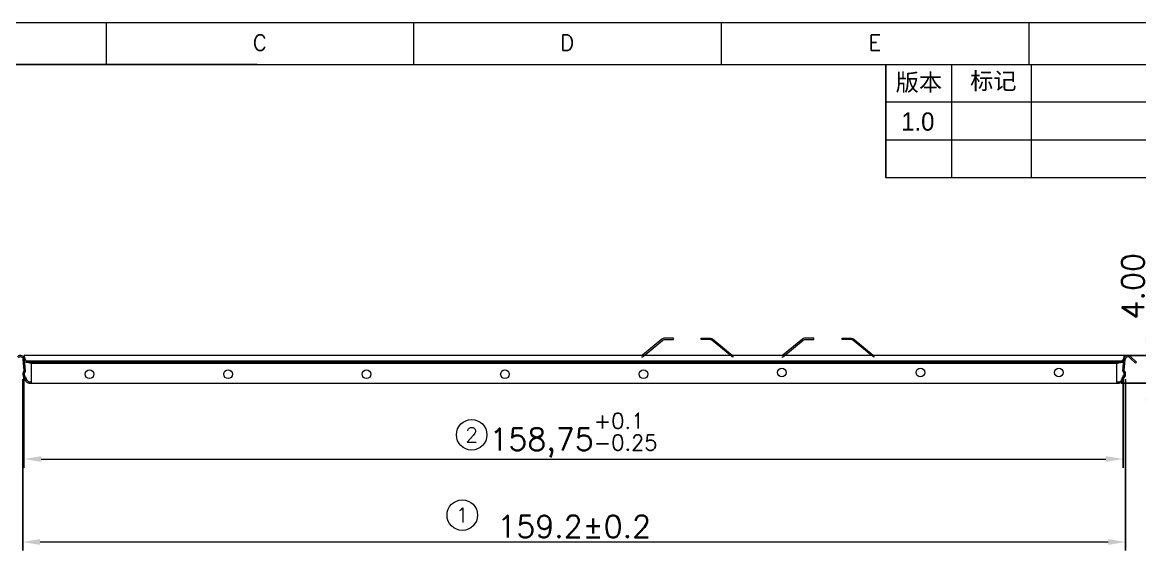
# Model space of a CAD drawing. Header units: millimetres. Extents: x 30573 to 30938, y 711 to 964.
# Drawn here: x 30654.4 to 30815.8, y 887.9 to 964.2 of the extents above; entities that cross this region are included whole.
import ezdxf
from ezdxf.enums import TextEntityAlignment as Align

# ---------------------------------------------------------------- set-up
doc = ezdxf.new("R2010")
doc.units = ezdxf.units.MM
for name, color, linetype, lineweight in [('from', 7, 'Continuous', 13), ('标注', 130, 'Continuous', 13), ('标注线', 3, 'Continuous', 13)]:
    doc.layers.add(name, color=color, linetype=linetype, lineweight=lineweight)
doc.layers.add('MO', color=7, linetype='Continuous')
doc.styles.get("Standard").update_dxf_attribs({"font": 'txt.shx', "bigfont": 'gbcbig.shx'})
doc.styles.add('TXT', font='txt.shx', dxfattribs={"bigfont": 'gbcbig.shx'})
doc.dimstyles.new('2.6', dxfattribs={"dimtxt": 3.2, "dimasz": 2.5, "dimexe": 1.25, "dimexo": 0.625, "dimtad": 1, "dimzin": 1, "dimtxsty": 'Standard', "dimcen": 2.5, "dimclrd": 5, "dimclre": 4, "dimclrt": 6, "dimazin": 0, "dimtfac": 1, "dimtmove": 0, "dimatfit": 3, "dimfxl": 1, "dimlwd": 15, "dimarcsym": 0})
doc.dimstyles.new('2.8', dxfattribs={"dimtxt": 3.2, "dimasz": 2.5, "dimexe": 1.25, "dimexo": 0.625, "dimtad": 1, "dimtxsty": 'Standard', "dimcen": 0, "dimclrd": 256, "dimclre": 256, "dimclrt": 6, "dimazin": 0, "dimtfac": 1, "dimtmove": 0, "dimatfit": 3, "dimfxl": 1, "dimlwd": 15, "dimarcsym": 0})

# ---------------------------------------------------------------- blocks, each defined once
blk = doc.blocks.new('*D4')
at = {"layer": 'Defpoints', "color": 0, "transparency": 16777216}
for p in [(30866.33, -16169.96), (31025.63, -16169.96), (31025.63, -16194.1)]:
    blk.add_point(p, dxfattribs=at)
at = {"layer": '标注', "color": 4, "lineweight": -2, "transparency": 16777216}
for p, q in [((30866.33, -16170.59), (30866.33, -16195.35)), ((31025.63, -16170.59), (31025.63, -16195.35))]:
    blk.add_line(p, q, dxfattribs=at)
at = {"layer": '标注', "color": 5, "lineweight": 15, "transparency": 16777216}
blk.add_line((30868.83, -16194.1), (31023.13, -16194.1), dxfattribs=at)
at = {"layer": '标注', "color": 5, "transparency": 16777216}
for points in [[(30868.83, -16193.68), (30868.83, -16194.52), (30866.33, -16194.1)], [(31023.13, -16193.68), (31023.13, -16194.52), (31025.63, -16194.1)]]:
    blk.add_solid(points, dxfattribs=at)
at = {"layer": '标注', "color": 6, "lineweight": 0, "transparency": 16777216, "insert": (30945.98, -16191.87), "char_height": 3.2, "attachment_point": 5}
blk.add_mtext('{\\Ftxt.shx|c0;159.2%%p0.2}', dxfattribs=at)
blk = doc.blocks.new('*D5')
at = {"layer": 'Defpoints', "color": 0, "transparency": 16777216}
for p in [(30866.5, -16169.36), (31025.26, -16169.44), (31025.26, -16182.13)]:
    blk.add_point(p, dxfattribs=at)
at = {"layer": '标注', "lineweight": -2, "transparency": 16777216}
for p, q in [((30866.5, -16169.99), (30866.5, -16183.38)), ((31025.26, -16170.07), (31025.26, -16183.38))]:
    blk.add_line(p, q, dxfattribs=at)
at = {"layer": '标注', "lineweight": 15, "transparency": 16777216}
blk.add_line((30869, -16182.13), (31022.76, -16182.13), dxfattribs=at)
at = {"layer": '标注', "transparency": 16777216}
for points in [[(30869, -16181.71), (30869, -16182.54), (30866.5, -16182.13)], [(31022.76, -16181.71), (31022.76, -16182.54), (31025.26, -16182.13)]]:
    blk.add_solid(points, dxfattribs=at)
at = {"layer": '标注', "color": 6, "lineweight": 0, "transparency": 16777216, "insert": (30945.88, -16178.68), "char_height": 3.2, "attachment_point": 5}
blk.add_mtext('158,75{\\H0.7x;\\S+0.1^ -0.25;}', dxfattribs=at)
blk = doc.blocks.new('*D6')
at = {"layer": 'Defpoints', "color": 0, "transparency": 16777216}
for p in [(31025.44, -16167.18), (31028.92, -16167.18), (31024.38, -16171.18)]:
    blk.add_point(p, dxfattribs=at)
at = {"layer": '标注', "lineweight": 15, "transparency": 16777216}
for p, q in [((31028.92, -16164.68), (31028.92, -16152.22)), ((31028.92, -16171.18), (31028.92, -16167.18)), ((31028.92, -16173.68), (31028.92, -16176.18))]:
    blk.add_line(p, q, dxfattribs=at)
at = {"layer": '标注', "lineweight": -2, "transparency": 16777216}
for p, q in [((31026.06, -16167.18), (31030.17, -16167.18)), ((31025.01, -16171.18), (31030.17, -16171.18))]:
    blk.add_line(p, q, dxfattribs=at)
at = {"layer": '标注', "transparency": 16777216}
for points in [[(31028.5, -16164.68), (31029.34, -16164.68), (31028.92, -16167.18)], [(31028.5, -16173.68), (31029.34, -16173.68), (31028.92, -16171.18)]]:
    blk.add_solid(points, dxfattribs=at)
at = {"layer": '标注', "color": 6, "lineweight": 0, "transparency": 16777216, "insert": (31026.69, -16157.2), "char_height": 3.2, "attachment_point": 5, "rotation": 90}
blk.add_mtext('4.00', dxfattribs=at)
blk = doc.blocks.new('A$C4F1D4D83')
at = {"layer": 'from', "color": 4, "lineweight": 0}
for centre in [(-78.825, -7.434), (-80.18, -19.027)]:
    blk.add_circle(centre, 2.205, dxfattribs=at)
at = {"layer": 'MO', "lineweight": 0}
for p, q in [((-143.453, 1.832), (-143.595, 3.448)), ((-143.465, 3.9), (-143.465, 4.013)), ((13.871, 4.013), (-143.465, 4.013)), ((-143.246, 1.753), (-143.396, 3.465)), ((16.002, 4.013), (9.717, 4.013)), ((15.22, 1.753), (15.369, 3.465)), ((15.427, 1.832), (15.569, 3.448)), ((15.439, 3.9), (15.439, 4.013)), ((16.25, 3.696), (17.045, 2.9)), ((16.391, 3.837), (17.187, 3.041)), ((-142.465, 2.9), (-139.223, 2.9)), ((-142.465, 2.9), (-124.44, 2.9)), ((-142.413, 0), (-142.413, 2.9)), ((-124.44, 2.9), (14.439, 2.9)), ((14.387, 0), (14.387, 2.9)), ((17.187, 3.041), (17.045, 2.9)), ((-143.154, 0.702), (-143.162, 0.791)), ((-142.606, 0), (14.58, 0)), ((15.128, 0.702), (15.135, 0.791))]:
    blk.add_line(p, q, dxfattribs=at)
at = {"layer": 'MO', "lineweight": 0, "ltscale": 0.05}
for p, q in [((-143.225, 3.25), (15.198, 3.25)), ((-143.225, 3.05), (15.198, 3.05))]:
    blk.add_line(p, q, dxfattribs=at)
at = {"layer": 'MO', "lineweight": 0}
for centre in [(-134.013, 1.3), (-114.013, 1.3), (-94.013, 1.3), (-74.013, 1.3), (-54.013, 1.3), (-34.013, 1.568), (-14.013, 1.568), (5.987, 1.568)]:
    blk.add_circle(centre, 0.623, dxfattribs=at)
for centre, radius, start, end in [((-143.993, 3.413), 0.6, 5, 135), ((-143.993, 3.413), 0.4, 5, 135), ((-142.465, 3.9), 1, 180, 270), ((14.439, 3.9), 1, 270, 0), ((15.967, 3.413), 0.6, 45, 175), ((15.967, 3.413), 0.4, 45, 175), ((-142.883, 1.3), 0.78, 136.99233, 233.01157), ((-142.883, 1.3), 0.58, 128.7041, 241.2959), ((14.857, 1.3), 0.58, 298.7041, 51.2959), ((14.857, 1.3), 0.78, 306.98843, 43.00767), ((-142.606, 0.75), 0.75, 185.58797, 284.90035), ((-142.606, 0.75), 0.55, 185, 290.52669), ((14.58, 0.75), 0.55, 249.47331, 355), ((14.58, 0.75), 0.75, 255.09965, 354.41203)]:
    blk.add_arc(centre, radius, start, end, dxfattribs=at)
at = {"layer": 'from', "color": 6, "lineweight": 0, "style": 'TXT'}
for s, p in [('2', (-78.825, -7.434)), ('1', (-80.18, -19.027))]:
    blk.add_text(s, height=2.1, dxfattribs=at).set_placement(p, align=Align.MIDDLE)
at = {"layer": '标注', "lineweight": 0}
dim = blk.add_linear_dim(base=(18.922, 4.013), p1=(14.387, 0.013), p2=(15.439, 4.013), angle=90, text='4.00', dimstyle='2.8', dxfattribs=at)
dim.commit()
dim.dimension.update_dxf_attribs({"geometry": '*D6', "text_midpoint": (18.922, 13.993), "dimtype": 128, "insert": (-31009.998, 16171.196)})
dim = blk.add_linear_dim(base=(15.26, -10.931), p1=(-143.493, 1.832), p2=(15.26, 1.753), text='<>{\\H0.7x;\\S+0.1^ -0.25;}', dimstyle='2.8', dxfattribs=at)
dim.commit()
dim.dimension.update_dxf_attribs({"geometry": '*D5', "text_midpoint": (-64.117, -10.931), "dimtype": 128, "insert": (-31009.998, 16171.196)})
dim = blk.add_linear_dim(base=(15.631, -22.903), p1=(-143.663, 1.232), p2=(15.631, 1.232), text='{\\Ftxt.shx|c0;159.2%%p0.2}', dimstyle='2.6', override={"dimfxl": 1.25}, dxfattribs=at)
dim.commit()
dim.dimension.update_dxf_attribs({"geometry": '*D4', "text_midpoint": (-64.016, -22.903), "dimtype": 128, "insert": (-31009.998, 16171.196)})

msp = doc.modelspace()

# ---------------------------------------------------------------- linework, layer by layer
at = {"color": 0, "lineweight": 20}
for p, q in [((30573.188, 964.195), (30937.548, 964.195)), ((30666.522, 958.11), (30666.522, 964.195)), ((30710.945, 958.11), (30710.945, 964.195)), ((30755.368, 958.11), (30755.368, 964.195)), ((30799.792, 958.11), (30799.792, 964.195)), ((30579.497, 958.11), (30931.24, 958.11)), ((30779.088, 958.11), (30779.088, 941.759)), ((30788.571, 958.11), (30788.571, 941.759)), ((30800.106, 958.11), (30800.106, 941.759)), ((30931.24, 952.66), (30779.088, 952.66)), ((30931.24, 947.21), (30779.088, 947.21)), ((30931.24, 941.759), (30779.088, 941.759))]:
    msp.add_line(p, q, dxfattribs=at)
at = {"color": 0}
msp.add_line((30579.497, 958.11), (30688.278, 958.11), dxfattribs=at)
at = {"color": 0, "lineweight": 20}
msp.add_lwpolyline([(30931.24, 941.759), (30779.088, 941.759), (30779.088, 958.11), (30931.24, 958.11)], close=True, dxfattribs=at)
at = {"lineweight": 0}
for points in [[(30743.794, 915.907, 0.1582273), (30744.088, 916.003), (30746.9, 918.338, -0.1750094), (30747.092, 918.407), (30748.439, 918.407), (30748.439, 918.607), (30747.092, 918.607, 0.1750094), (30746.773, 918.492), (30743.966, 916.161, -0.1533579), (30743.794, 916.107)], [(30757.083, 915.907, -0.1582273), (30756.789, 916.003), (30753.977, 918.338, 0.1750094), (30753.785, 918.407), (30752.439, 918.407), (30752.439, 918.607), (30753.785, 918.607, -0.1750094), (30754.105, 918.492), (30756.911, 916.161, 0.1533579), (30757.083, 916.107)], [(30764.07, 915.907, 0.1582273), (30764.364, 916.003), (30767.176, 918.338, -0.1750094), (30767.368, 918.407), (30768.714, 918.407), (30768.714, 918.607), (30767.368, 918.607, 0.1750094), (30767.048, 918.492), (30764.241, 916.161, -0.1533579), (30764.07, 916.107)], [(30777.459, 915.907, -0.1582273), (30777.165, 916.003), (30774.353, 918.338, 0.1750094), (30774.161, 918.407), (30772.815, 918.407), (30772.815, 918.607), (30774.161, 918.607, -0.1750094), (30774.481, 918.492), (30777.287, 916.161, 0.1533579), (30777.459, 916.107)]]:
    msp.add_lwpolyline(points, format="xyb", dxfattribs=at)

# ---------------------------------------------------------------- block references
msp.add_blockref('A$C4F1D4D83', (30798.107, 912.103))

# ---------------------------------------------------------------- texts
at = {"color": 0, "lineweight": 20}
for s, p in [('C', (30687.678, 960.144)), ('D', (30732.044, 960.13)), ('E', (30776.611, 960.13))]:
    msp.add_text(s, height=2.244, dxfattribs=at).set_placement(p)
at = {"color": 0, "lineweight": 20, "char_height": 2.45653, "width": 12.29591, "attachment_point": 1}
for s, insert in [('{\\fSimSun|b0|i0|c134|p54;版本}', (30780.527, 956.768)), ('{\\fSimSun|b0|i0|c134|p54;标记}', (30791.281, 956.978))]:
    msp.add_mtext(s, dxfattribs=dict(at, insert=insert))
at = {"layer": '标注线', "insert": (30781.33, 951.195), "char_height": 2.63376, "width": 18.47279, "attachment_point": 1}
msp.add_mtext('{\\fPMingLiU|b0|i0|c134|p32;1.0}', dxfattribs=at)

doc.saveas('drawing.dxf')
